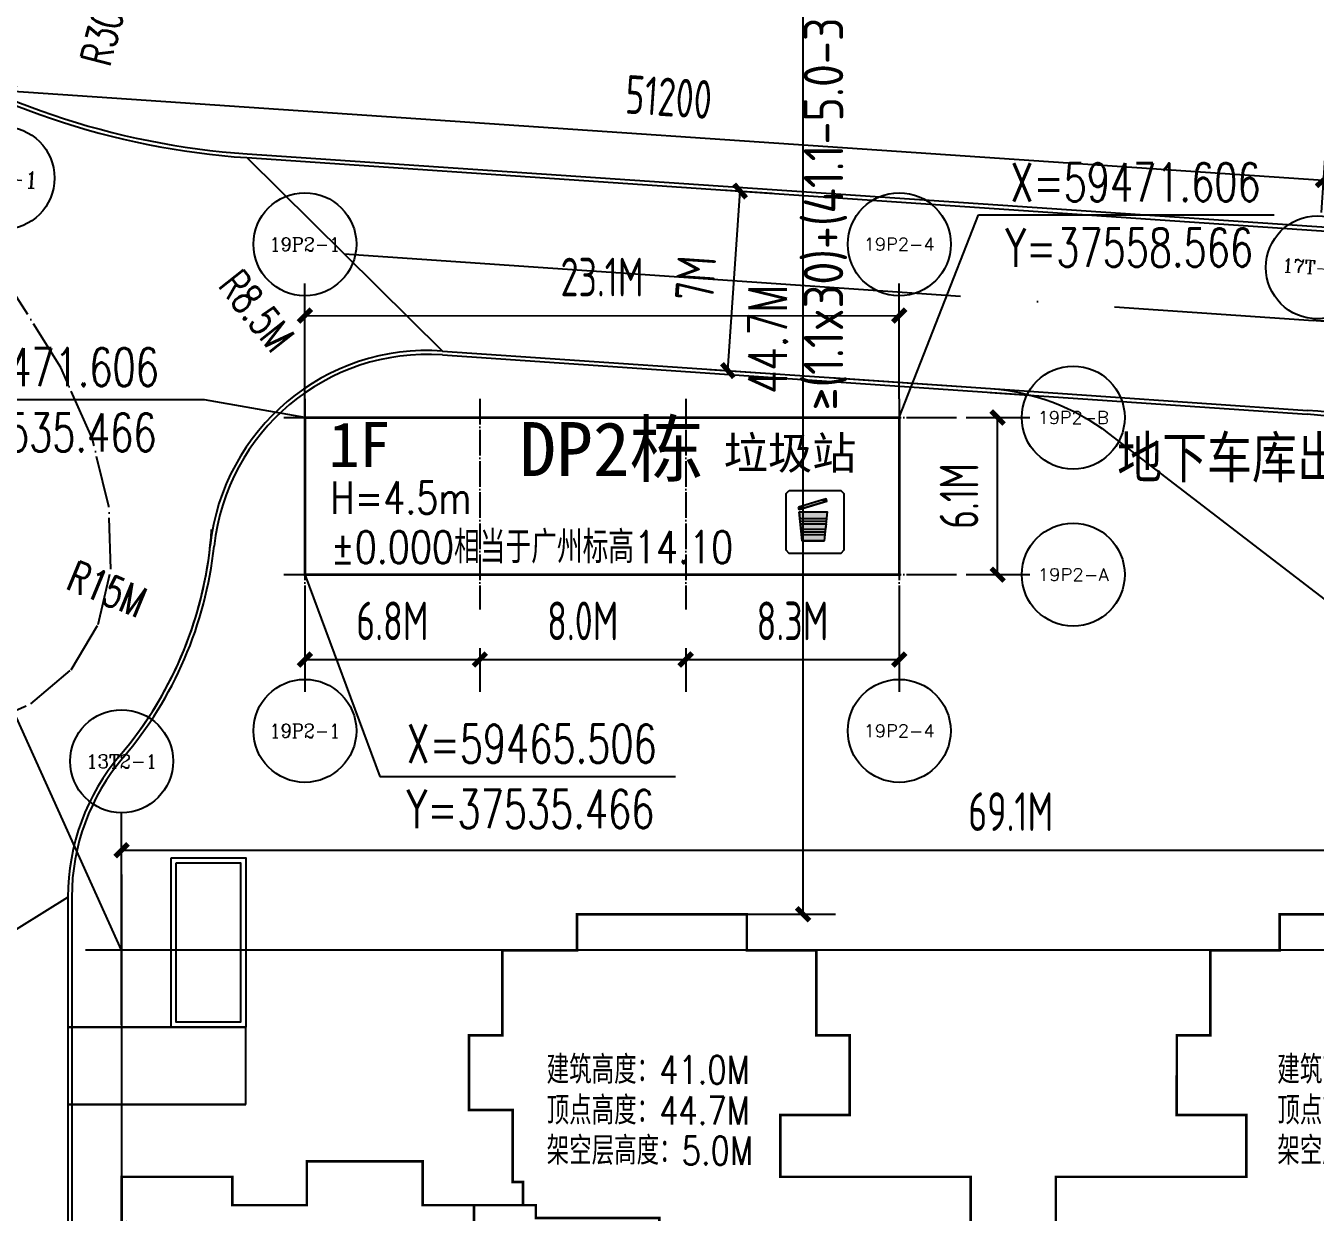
# Model space of a CAD drawing. Extents: x 37173252 to 74842692, y 59158332 to 118813339.
# Drawn here: x 37524618 to 37574732, y 59440741 to 59486822 of the extents above; entities that cross this region are included whole.
import ezdxf
from ezdxf.enums import TextEntityAlignment as Align

# ---------------------------------------------------------------- set-up
doc = ezdxf.new("R2010")
doc.units = 0
doc.header["$LTSCALE"] = 1000
doc.header["$MEASUREMENT"] = 0
doc.linetypes.add('ACAD_ISO04W100', pattern=[30, 24, -3, 0, -3])
doc.linetypes.add('DOTE', pattern=[2.42, 2, -0.2, 0.02, -0.2])
for name, color, linetype in [('@YL', 2, 'Continuous'), ('@道路', 6, 'Continuous'), ('Axis', 6, 'Continuous'), ('AXIS_TEXT', 7, 'Continuous'), ('DIM_COOR', 3, 'Continuous'), ('DL_道路中线_支路网_', 4, 'ACAD_ISO04W100'), ('DL_道路红线_支路网_', 1, 'Continuous'), ('DOTE', 16, 'Continuous'), ('PUB_DIM', 3, 'Continuous'), ('PUB_TEXT', 7, 'Continuous'), ('RMJM - P1 - P - 120-1$0$文字说明', 7, 'Continuous'), ('SHAPE', 161, 'Continuous'), ('YD_设施符号', 7, 'Continuous'), ('建筑间距退缩', 5, 'Continuous'), ('扑救面', 2, 'Continuous'), ('竖向标高', 1, 'Continuous')]:
    doc.layers.add(name, color=color, linetype=linetype)
doc.styles.add('_DIMFONT', font='gbenor.shx', dxfattribs={"bigfont": 'gbcbig.shx'})
doc.styles.add('_TCH_AXIS', font='COMPLEX', dxfattribs={"bigfont": 'GBCBIG'})
doc.styles.add('_TCH_DIM', font='SIMPLEX', dxfattribs={"bigfont": 'GBCBIG'})
doc.styles.add('_TCH_DIM_T3', font='SIMPLEX', dxfattribs={"width": 0.705882, "bigfont": 'GBCBIG'})
doc.styles.add('CHINESE', font='', dxfattribs={"width": 0.8})
doc.styles.add('COMPLEX', font='COMPLEX')
doc.styles.add('DIM_FONT', font='superos.shx', dxfattribs={"width": 0.8, "bigfont": 'haiwenzw.shx'})
doc.styles.add('RMJM - P1 - P - 120-1$0$RMJM_TEXT', font='arial.ttf', dxfattribs={"height": 2.5})
doc.styles.add('text_zheng', font='simplex.shx', dxfattribs={"width": 0.8, "bigfont": 'hztxt.shx'})
doc.styles.get('CHINESE').set_extended_font_data('NSimSun')
doc.dimstyles.new('_TCH_ARCH&&500', dxfattribs={"dimtxt": 1487.5, "dimasz": 500, "dimexe": 1250, "dimexo": 1500, "dimgap": 631.25, "dimtad": 1, "dimdec": 0, "dimzin": 0, "dimdsep": 46, "dimtxsty": '_TCH_DIM_T3', "dimblk": 'ARCHTICK', "dimcen": 0.09, "dimclrt": 7, "dimazin": 2, "dimtfac": 1, "dimtdec": 0, "dimtix": 1, "dimtmove": 2, "dimatfit": 3, "dimfxl": 0, "dimtolj": 1, "dimtzin": 0, "dimarcsym": 0})
doc.dimstyles.new('DIMN500', dxfattribs={"dimscale": 5, "dimtxt": 300, "dimasz": 100, "dimexe": 250, "dimexo": 300, "dimgap": 150, "dimtad": 1, "dimdec": 0, "dimzin": 0, "dimdsep": 46, "dimtxsty": 'DIM_FONT', "dimblk": 'ARCHTICK', "dimcen": 0.09, "dimclrt": 7, "dimazin": 2, "dimtfac": 1, "dimtdec": 0, "dimtix": 1, "dimtmove": 2, "dimatfit": 3, "dimldrblk": 'ARCHTICK', "dimfxl": 0, "dimtolj": 1, "dimtzin": 0, "dimarcsym": 0})

# ---------------------------------------------------------------- blocks, each defined once
blk = doc.blocks.new('_ArchTick')
at = {"color": 0, "linetype": 'ByBlock', "const_width": 0.4}
blk.add_lwpolyline([(-0.5, -0.5), (0.5, 0.5)], dxfattribs=at)
blk = doc.blocks.new('*D224')
at = {"layer": 'Defpoints', "color": 0}
for p in [(596140, -166671), (527030, -174947), (596140, -174947)]:
    blk.add_point(p, dxfattribs=at)
at = {"layer": 'PUB_DIM', "color": 0, "lineweight": -2}
for p, q in [((527030, -173447), (527030, -165421)), ((596140, -173447), (596140, -165421)), ((527030, -166671), (596140, -166671))]:
    blk.add_line(p, q, dxfattribs=at)
at = {"layer": 'PUB_DIM', "color": 0, "lineweight": -2, "xscale": 500, "yscale": 500, "zscale": 500, "rotation": 180}
blk.add_blockref('_ArchTick', (527030, -166671), dxfattribs=at)
at = {"layer": 'PUB_DIM', "color": 0, "lineweight": -2, "xscale": 500, "yscale": 500, "zscale": 500}
blk.add_blockref('_ArchTick', (596140, -166671), dxfattribs=at)
at = {"layer": 'PUB_DIM', "color": 7, "insert": (561585, -165171), "char_height": 1500, "attachment_point": 5, "style": 'DIM_FONT'}
blk.add_mtext('\\A1;69.1M', dxfattribs=at)
blk = doc.blocks.new('_AXISO')
blk.add_circle((0, 0), 0.5)
at = {"layer": 'AXIS_TEXT', "style": 'COMPLEX', "width": 1.041667}
blk.add_attdef('A', text='', height=0.56, dxfattribs=at).set_placement((-0.25, -0.28), (0.25, -0.28), align=Align.FIT)
blk = doc.blocks.new('*D217')
at = {"layer": 'Defpoints', "color": 0}
for p in [(648201, -397120), (655001, -397120), (655001, -399065)]:
    blk.add_point(p, dxfattribs=at)
at = {"layer": 'PUB_DIM', "color": 0, "lineweight": -2}
for p, q in [((648201, -398620), (648201, -400315)), ((655001, -398620), (655001, -400315)), ((648201, -399065), (655001, -399065))]:
    blk.add_line(p, q, dxfattribs=at)
at = {"layer": 'PUB_DIM', "color": 0, "lineweight": -2, "xscale": 500, "yscale": 500, "zscale": 500, "rotation": 180}
blk.add_blockref('_ArchTick', (648201, -399065), dxfattribs=at)
at = {"layer": 'PUB_DIM', "color": 0, "lineweight": -2, "xscale": 500, "yscale": 500, "zscale": 500}
blk.add_blockref('_ArchTick', (655001, -399065), dxfattribs=at)
at = {"layer": 'PUB_DIM', "color": 7, "insert": (651601, -397565), "char_height": 1500, "attachment_point": 5, "style": 'DIM_FONT'}
blk.add_mtext('\\A1;6.8M', dxfattribs=at)
blk = doc.blocks.new('*D218')
at = {"layer": 'Defpoints', "color": 0}
for p in [(655001, -397120), (663001, -397120), (663001, -399065)]:
    blk.add_point(p, dxfattribs=at)
at = {"layer": 'PUB_DIM', "color": 0, "lineweight": -2}
for p, q in [((655001, -398620), (655001, -400315)), ((663001, -398620), (663001, -400315)), ((655001, -399065), (663001, -399065))]:
    blk.add_line(p, q, dxfattribs=at)
at = {"layer": 'PUB_DIM', "color": 0, "lineweight": -2, "xscale": 500, "yscale": 500, "zscale": 500, "rotation": 180}
blk.add_blockref('_ArchTick', (655001, -399065), dxfattribs=at)
at = {"layer": 'PUB_DIM', "color": 0, "lineweight": -2, "xscale": 500, "yscale": 500, "zscale": 500}
blk.add_blockref('_ArchTick', (663001, -399065), dxfattribs=at)
at = {"layer": 'PUB_DIM', "color": 7, "insert": (659001, -397565), "char_height": 1500, "attachment_point": 5, "style": 'DIM_FONT'}
blk.add_mtext('\\A1;8.0M', dxfattribs=at)
blk = doc.blocks.new('*D219')
at = {"layer": 'Defpoints', "color": 0}
for p in [(663001, -397120), (671301, -397120), (671301, -399065)]:
    blk.add_point(p, dxfattribs=at)
at = {"layer": 'PUB_DIM', "color": 0, "lineweight": -2}
for p, q in [((663001, -398620), (663001, -400315)), ((671301, -398620), (671301, -400315)), ((663001, -399065), (671301, -399065))]:
    blk.add_line(p, q, dxfattribs=at)
at = {"layer": 'PUB_DIM', "color": 0, "lineweight": -2, "xscale": 500, "yscale": 500, "zscale": 500, "rotation": 180}
blk.add_blockref('_ArchTick', (663001, -399065), dxfattribs=at)
at = {"layer": 'PUB_DIM', "color": 0, "lineweight": -2, "xscale": 500, "yscale": 500, "zscale": 500}
blk.add_blockref('_ArchTick', (671301, -399065), dxfattribs=at)
at = {"layer": 'PUB_DIM', "color": 7, "insert": (667151, -397565), "char_height": 1500, "attachment_point": 5, "style": 'DIM_FONT'}
blk.add_mtext('\\A1;8.3M', dxfattribs=at)
blk = doc.blocks.new('*D220')
at = {"layer": 'Defpoints', "color": 0}
for p in [(672402, -389668), (675124, -389668), (672402, -395768)]:
    blk.add_point(p, dxfattribs=at)
at = {"layer": 'PUB_DIM', "color": 0, "lineweight": -2}
for p, q in [((673902, -389668), (676374, -389668)), ((675124, -395768), (675124, -389668)), ((673902, -395768), (676374, -395768))]:
    blk.add_line(p, q, dxfattribs=at)
at = {"layer": 'PUB_DIM', "color": 0, "lineweight": -2, "xscale": 500, "yscale": 500, "zscale": 500}
for p, rotation in [((675124, -389668), 90), ((675124, -395768), 270)]:
    blk.add_blockref('_ArchTick', p, dxfattribs=dict(at, rotation=rotation))
at = {"layer": 'PUB_DIM', "color": 7, "insert": (673624, -392718), "char_height": 1500, "attachment_point": 5, "rotation": 90, "style": 'DIM_FONT'}
blk.add_mtext('\\A1;6.1M', dxfattribs=at)
blk = doc.blocks.new('*D221')
at = {"layer": 'Defpoints', "color": 0}
for p in [(671302, -385710), (648201, -388571), (671302, -388571)]:
    blk.add_point(p, dxfattribs=at)
at = {"layer": 'PUB_DIM', "color": 0, "lineweight": -2}
for p, q in [((648201, -387071), (648201, -384459)), ((671302, -387071), (671302, -384460)), ((648201, -385709), (671302, -385710))]:
    blk.add_line(p, q, dxfattribs=at)
at = {"layer": 'PUB_DIM', "color": 0, "lineweight": -2, "xscale": 500, "yscale": 500, "zscale": 500}
for p, rotation in [((648201, -385709), 179.9992248661636), ((671302, -385710), 359.9992248661637)]:
    blk.add_blockref('_ArchTick', p, dxfattribs=dict(at, rotation=rotation))
at = {"layer": 'PUB_DIM', "color": 7, "insert": (659751, -384210), "char_height": 1500, "attachment_point": 5, "rotation": 359.9992, "style": 'DIM_FONT'}
blk.add_mtext('\\A1;23.1M', dxfattribs=at)
blk = doc.blocks.new('D9D10lkx')
at = {"layer": 'SHAPE', "const_width": 100}
for points in [[(558475, -120314), (558475, -117414), (551075, -117414), (551075, -115014), (553775, -115014), (553774, -111914), (552475, -111914), (552475, -108614), (549775, -108614), (549775, -107214), (543175, -107214), (543175, -108613), (540274, -108613), (540275, -111414), (540275, -111914), (538974, -111914), (538974, -114813), (540675, -114814), (540675, -117613), (541075, -117614), (541075, -118514), (537174, -118514), (537174, -116814), (532675, -116814), (532674, -118513), (529775, -118513), (529775, -117414), (525475, -117413), (525475, -123114)], [(561784, -120314), (561784, -117414), (569184, -117414), (569184, -115014), (566484, -115014), (566485, -111914), (567784, -111914), (567784, -108614), (570484, -108614), (570484, -107214), (577084, -107214)]]:
    blk.add_lwpolyline(points, dxfattribs=at)
blk.add_lwpolyline([(539175, -118514), (539175, -124364), (543575, -124364), (543575, -124814), (546375, -124814), (546375, -119014), (541575, -119014), (541575, -118514)], close=True, dxfattribs=at)
blk = doc.blocks.new('*D243')
at = {"layer": 'Defpoints', "color": 0}
for p in [(1619160, 840887), (1670360, 840887), (1670360, 837940)]:
    blk.add_point(p, dxfattribs=at)
at = {"layer": 'PUB_DIM', "color": 0, "lineweight": -2}
for p, q in [((1619160, 839387), (1619160, 836690)), ((1670360, 839387), (1670360, 836690)), ((1619160, 837940), (1670360, 837940))]:
    blk.add_line(p, q, dxfattribs=at)
at = {"layer": 'PUB_DIM', "color": 0, "lineweight": -2, "xscale": 500, "yscale": 500, "zscale": 500, "rotation": 180}
blk.add_blockref('_ArchTick', (1619160, 837940), dxfattribs=at)
at = {"layer": 'PUB_DIM', "color": 0, "lineweight": -2, "xscale": 500, "yscale": 500, "zscale": 500}
blk.add_blockref('_ArchTick', (1670360, 837940), dxfattribs=at)
at = {"layer": 'PUB_DIM', "color": 7, "insert": (1644760, 839440), "char_height": 1500, "attachment_point": 5, "style": 'DIM_FONT'}
blk.add_mtext('\\A1;51200', dxfattribs=at)
blk = doc.blocks.new('*D94')
at = {"layer": 'Defpoints', "color": 0}
for p in [(37528343, 59440100), (37514572, 59436999), (37528343, 59436999)]:
    blk.add_point(p, dxfattribs=at)
at = {"layer": 'PUB_DIM', "color": 0, "lineweight": -2}
for p, q in [((37514572, 59438499), (37514572, 59441350)), ((37528343, 59438499), (37528343, 59441350)), ((37514572, 59440100), (37528343, 59440100))]:
    blk.add_line(p, q, dxfattribs=at)
at = {"layer": 'PUB_DIM', "color": 0, "lineweight": -2, "xscale": 500, "yscale": 500, "zscale": 500, "rotation": 180}
blk.add_blockref('_ArchTick', (37514572, 59440100), dxfattribs=at)
at = {"layer": 'PUB_DIM', "color": 0, "lineweight": -2, "xscale": 500, "yscale": 500, "zscale": 500}
blk.add_blockref('_ArchTick', (37528343, 59440100), dxfattribs=at)
at = {"layer": 'PUB_DIM', "color": 7, "insert": (37521457, 59441600), "char_height": 1500, "attachment_point": 5, "style": 'DIM_FONT'}
blk.add_mtext('\\A1;13.8M', dxfattribs=at)
blk = doc.blocks.new('*D149')
at = {"layer": 'Defpoints', "color": 0}
for p in [(37550186, 59480555), (37552381, 59480405), (37549712, 59473581)]:
    blk.add_point(p, dxfattribs=at)
at = {"layer": 'PUB_DIM', "color": 0, "lineweight": -2}
for p, q in [((37551683, 59480453), (37553628, 59480320)), ((37551907, 59473432), (37552381, 59480405)), ((37551208, 59473479), (37553154, 59473347))]:
    blk.add_line(p, q, dxfattribs=at)
at = {"layer": 'PUB_DIM', "color": 0, "lineweight": -2, "xscale": 500, "yscale": 500, "zscale": 500}
for p, rotation in [((37552381, 59480405), 86.10845163992366), ((37551907, 59473432), 266.1084516399237)]:
    blk.add_blockref('_ArchTick', p, dxfattribs=dict(at, rotation=rotation))
at = {"layer": 'PUB_DIM', "color": 7, "insert": (37550647, 59477020), "char_height": 1500, "attachment_point": 5, "rotation": 86.1085, "style": 'DIM_FONT'}
blk.add_mtext('\\A1;7M', dxfattribs=at)
blk = doc.blocks.new('gdzh')
at = {"layer": 'PUB_TEXT', "style": 'text_zheng', "width": 0.8}
for s, p in [('建筑高度：41.0M', (37262343, 59367742)), ('顶点高度：44.7M', (37262343, 59366162)), ('架空层高度：5.0M', (37262343, 59364600))]:
    blk.add_text(s, height=1093.1, dxfattribs=at).set_placement(p)
blk = doc.blocks.new('*D255')
at = {"layer": 'Defpoints', "color": 0}
for p in [(37550872, 59496984), (37554832, 59496984), (37550872, 59452314)]:
    blk.add_point(p, dxfattribs=at)
at = {"layer": 'PUB_DIM', "color": 0, "lineweight": -2}
for p, q in [((37552372, 59496984), (37556082, 59496984)), ((37554832, 59452314), (37554832, 59496984)), ((37552372, 59452314), (37556082, 59452314))]:
    blk.add_line(p, q, dxfattribs=at)
at = {"layer": 'PUB_DIM', "color": 0, "lineweight": -2, "xscale": 500, "yscale": 500, "zscale": 500}
for p, rotation in [((37554832, 59496984), 90), ((37554832, 59452314), 270)]:
    blk.add_blockref('_ArchTick', p, dxfattribs=dict(at, rotation=rotation))
at = {"layer": 'PUB_DIM', "color": 7, "insert": (37553457, 59474649), "char_height": 1487.5, "attachment_point": 5, "rotation": 90, "style": '_TCH_DIM_T3'}
blk.add_mtext('\\A1;44.7M', dxfattribs=at)
blk = doc.blocks.new('D9D10dwzx')
at = {"layer": 'DOTE', "linetype": 'DOTE', "ltscale": 1000}
for p, q in [((527029.7, -167613.7), (527029.7, -200601.7)), ((597738.5, -170557), (525631.8, -170557))]:
    blk.add_line(p, q, dxfattribs=at)
at = {"layer": 'PUB_DIM'}
blk.add_line((527029.7, -167613.7), (527029.7, -165213.7), dxfattribs=at)
blk.add_circle((527029.7, -163213.7), 2000, dxfattribs=at)
at = {"layer": 'AXIS_TEXT', "style": '_TCH_AXIS'}
blk.add_text('13T2-1', height=534.44, dxfattribs=at).set_placement((525655.4, -163480.9), (528404, -163480.9), align=Align.FIT)
at = {"layer": 'PUB_DIM'}
dim = blk.add_aligned_dim(p1=(527029.7, -174947.4), p2=(596139.6, -174947.4), distance=8276.4, text='69.1M', dimstyle='DIMN500', dxfattribs=at)
dim.commit()
dim.dimension.update_dxf_attribs({"geometry": '*D224', "text_midpoint": (561584.6, -165171)})
blk = doc.blocks.new('DP2dwzx')
at = {"layer": 'DOTE', "color": 1, "linetype": 'DOTE', "ltscale": 0.5}
for p, q in [((648201.2, -388936), (648201.1, -397120)), ((655001.4, -388936), (655001.3, -397120)), ((663001.5, -388936), (663001.4, -397120)), ((671301.5, -388936), (671301.4, -397120)), ((647387, -389668), (672401.5, -389668)), ((647386.5, -395768), (672401, -395768))]:
    blk.add_line(p, q, dxfattribs=at)
at = {"layer": 'PUB_DIM'}
for p, q in [((648201.2, -388936), (648201.3, -384936)), ((671301.5, -388936.3), (671301.6, -384936.3)), ((672401, -389668), (673520.5, -389668)), ((672401, -395768), (673520.5, -395768)), ((648201.1, -397120), (648201.1, -399835.7)), ((671301.4, -397120.3), (671301.4, -399836))]:
    blk.add_line(p, q, dxfattribs=at)
ref = blk.add_blockref('_AXISO', (648201.3, -382936), dxfattribs=dict(at, xscale=4000, yscale=4000, zscale=4000))
ref.add_attrib('A', '19P2-1', dxfattribs={"layer": 'AXIS_TEXT', "color": 0, "ltscale": 0.2, "height": 534.44, "style": '_TCH_AXIS', "width": 0.964286}).set_placement((646827, -383203.2), (649575.5, -383203.2), align=Align.FIT)
ref = blk.add_blockref('_AXISO', (671301.6, -382936.3), dxfattribs=dict(at, xscale=4000, yscale=4000, zscale=4000))
ref.add_attrib('A', '19P2-4', dxfattribs={"layer": 'AXIS_TEXT', "color": 0, "ltscale": 0.2, "height": 490.6, "style": '_TCH_AXIS', "width": 0.991597}).set_placement((669923.3, -383181.6), (672679.9, -383181.6), align=Align.FIT)
ref = blk.add_blockref('_AXISO', (678063.2, -389668), dxfattribs=dict(at, xscale=4000, yscale=4000, zscale=4000))
ref.add_attrib('A', '19P2-B', dxfattribs={"layer": 'AXIS_TEXT', "color": 0, "ltscale": 0.2, "height": 494.66, "style": '_TCH_AXIS', "width": 0.975}).set_placement((676685.2, -389915.3), (679441.2, -389915.3), align=Align.FIT)
ref = blk.add_blockref('_AXISO', (678063.2, -395768), dxfattribs=dict(at, xscale=4000, yscale=4000, zscale=4000))
ref.add_attrib('A', '19P2-A', dxfattribs={"layer": 'AXIS_TEXT', "color": 0, "ltscale": 0.2, "height": 486.6, "style": '_TCH_AXIS', "width": 0.983471}).set_placement((676684.5, -396011.3), (679441.9, -396011.3), align=Align.FIT)
ref = blk.add_blockref('_AXISO', (648201, -401835.7), dxfattribs=dict(at, xscale=4000, yscale=4000, zscale=4000))
ref.add_attrib('A', '19P2-1', dxfattribs={"layer": 'AXIS_TEXT', "color": 0, "ltscale": 0.2, "height": 534.44, "style": '_TCH_AXIS', "width": 0.964286}).set_placement((646826.8, -402102.9), (649575.3, -402102.9), align=Align.FIT)
ref = blk.add_blockref('_AXISO', (671301.3, -401836), dxfattribs=dict(at, xscale=4000, yscale=4000, zscale=4000))
ref.add_attrib('A', '19P2-4', dxfattribs={"layer": 'AXIS_TEXT', "color": 0, "ltscale": 0.2, "height": 490.6, "style": '_TCH_AXIS', "width": 0.991597}).set_placement((669923, -402081.3), (672679.7, -402081.3), align=Align.FIT)
for p1, p2, distance, text, picture, middle in [((648201.2, -388571), (671301.5, -388571.3), 2861.6, '23.1M', '*D221', (659751.4, -384209.5)), ((672401.5, -395768), (672401.5, -389668), -2722.5, '6.1M', '*D220', (673624, -392718)), ((648201.1, -397120), (655001.3, -397120), -1945.1, '6.8M', '*D217', (651601.2, -397565.1)), ((655001.3, -397120), (663001.4, -397120), -1945.1, '8.0M', '*D218', (659001.3, -397565.1)), ((663001.4, -397120), (671301.4, -397120), -1945.1, '8.3M', '*D219', (667151.4, -397565.1))]:
    dim = blk.add_aligned_dim(p1=p1, p2=p2, distance=distance, text=text, dimstyle='DIMN500', dxfattribs=at)
    dim.commit()
    dim.dimension.update_dxf_attribs({"geometry": picture, "text_midpoint": middle})
blk = doc.blocks.new('DG1-20140317')
at = {"layer": 'Axis'}
ref = blk.add_blockref('_AXISO', (1619160.4, 834547.9), dxfattribs=dict(at, xscale=4000, yscale=4000, zscale=4000))
ref.add_attrib('A', '17T-1', dxfattribs={"layer": 'AXIS_TEXT', "height": 643.02, "style": '_TCH_AXIS'}).set_placement((1617797.8, 834226.4), (1620523, 834226.4), align=Align.FIT)
ref = blk.add_blockref('_AXISO', (1670360.4, 834547.9), dxfattribs=dict(at, xscale=4000, yscale=4000, zscale=4000))
ref.add_attrib('A', '17T-12', dxfattribs={"layer": 'AXIS_TEXT', "height": 529.71, "style": '_TCH_AXIS'}).set_placement((1668985.7, 834283), (1671735.1, 834283), align=Align.FIT)
at = {"layer": 'PUB_DIM'}
dim = blk.add_aligned_dim(p1=(1619160.4, 840886.7), p2=(1670360.4, 840886.7), distance=-2946.4, dimstyle='DIMN500', dxfattribs=at)
dim.commit()
dim.dimension.update_dxf_attribs({"geometry": '*D243', "text_midpoint": (1644760.4, 839440.3)})

msp = doc.modelspace()

# ---------------------------------------------------------------- linework, layer by layer
at = {"color": 4}
for points in [[(37530265.63, 59454505.53), (37533165.59, 59454505.53), (37533165.59, 59447925.53), (37530265.63, 59447925.53)], [(37530465.63, 59454305.53), (37532965.59, 59454305.53), (37532965.59, 59448125.53), (37530465.63, 59448125.53)]]:
    msp.add_lwpolyline(points, close=True, dxfattribs=at)
at = {"layer": '@YL'}
for points in [[(37535465.59, 59471605.53), (37535465.59, 59472745.3)], [(37530265.59, 59447925.53), (37526257.05, 59447925.53)], [(37533165.59, 59444925.53), (37533165.75, 59447925.53)], [(37533165.59, 59444925.53), (37526257.05, 59444925.53)]]:
    msp.add_lwpolyline(points, dxfattribs=at)
at = {"layer": '@道路', "color": 8, "linetype": 'DOTE'}
msp.add_lwpolyline([(37522794.82, 59459627.61), (37524817.74, 59460481.55), (37526376.85, 59461812.18), (37527424.94, 59463573.7), (37527924.84, 59465711.81), (37527850.14, 59468152.74), (37527195.47, 59470802.53), (37525981.26, 59473555.34), (37524252.47, 59476301.18)], dxfattribs=at)
at = {"layer": '@道路'}
msp.add_lwpolyline([(37555891.6, 59473156.84), (37562107.95, 59472730.36, -0.14762945), (37566702.54, 59470992.32), (37585330.35, 59456690.29)], format="xyb", dxfattribs=at)
at = {"layer": 'DIM_COOR', "color": 3}
for p, q in [((37558565.89, 59471605.53), (37561642.21, 59479474.32)), ((37561642.21, 59479474.32), (37573137.21, 59479474.32)), ((37531564.39, 59472294.34), (37520069.39, 59472294.34)), ((37535465.59, 59471605.82), (37531564.39, 59472294.34)), ((37535465.59, 59465505.53), (37538372.29, 59457667.85)), ((37528342.71, 59450914.27), (37524261.05, 59459959.94)), ((37538372.29, 59457667.85), (37549867.29, 59457667.85))]:
    msp.add_line(p, q, dxfattribs=at)
at = {"layer": 'DL_道路中线_支路网_', "color": 8}
msp.add_line((37536997.8, 59477961.32), (37574668.66, 59475376.83), dxfattribs=at)
msp.add_arc((37572957.5, 59450435.46), 25000, 52.003325, 86.075255, dxfattribs=at)
at = {"layer": 'DL_道路红线_支路网_', "color": 8}
for p, q in [((37533217.45, 59481851.24), (37575362.33, 59478984.33)), ((37533207.27, 59481701.58), (37540818.84, 59474190.94)), ((37540808.58, 59474041.29), (37563683.76, 59472471.89)), ((37562097.68, 59472580.71), (37574418.83, 59471735.39)), ((37519257.05, 59448628.89), (37526257.05, 59452982.05)), ((37526407.05, 59452982.05), (37526407.05, 59333215.99))]:
    msp.add_line(p, q, dxfattribs=at)
at = {"layer": 'DL_道路红线_支路网_', "color": 4}
for p, q in [((37540818.84, 59474190.94), (37562107.95, 59472730.36)), ((37562107.95, 59472730.36), (37574429.1, 59471885.04)), ((37526257.05, 59452982.05), (37526257.05, 59404545.75)), ((37526257.05, 59452982.05), (37526257.05, 59404545.75))]:
    msp.add_line(p, q, dxfattribs=at)
msp.add_lwpolyline([(37533207.27, 59481701.58), (37575352.15, 59478834.68)], dxfattribs=at)
for centre, radius, start, end in [((37535243.31, 59511632.41), 30000, 236.475085, 266.108452), ((37540237.05, 59465710.87), 8500, 86.075255, 173.856247), ((37572957.5, 59450435.46), 21500, 52.003325, 86.075255), ((37516872.02, 59468225.92), 15000, 319.558174, 356.289202), ((37516872.02, 59468225.92), 15000, 319.558174, 353.856247), ((37534757.05, 59452982.05), 8500, 139.558174, 180), ((37534757.05, 59452982.05), 8500, 139.558174, 180)]:
    msp.add_arc(centre, radius, start, end, dxfattribs=at)
at = {"layer": 'DL_道路红线_支路网_', "color": 8}
for centre, radius, start, end in [((37535243.31, 59511632.41), 29850, 236.475085, 266.108452), ((37540237.05, 59465710.87), 8350, 86.075255, 173.856247), ((37572957.5, 59450435.46), 21350, 52.003325, 86.075255), ((37516872.02, 59468225.92), 15150, 319.558174, 353.856247), ((37534757.05, 59452982.05), 8350, 139.558174, 180)]:
    msp.add_arc(centre, radius, start, end, dxfattribs=at)
at = {"layer": 'PUB_DIM'}
for points in [[(37529244.05, 59488431.38, 0, 0, 0), (37527933.29, 59483362.23, 264, 0, 0), (37527733.01, 59482587.7, 0, 0, 0)], [(37531412.47, 59476708, 0, 0, 0), (37534416.58, 59472964.3, 264, 0, 0), (37534917.27, 59472340.35, 0, 0, 0)], [(37525568.39, 59464657.56, 0, 0, 0), (37530009.08, 59462835.41, 264, 0, 0), (37530749.2, 59462531.72, 0, 0, 0)]]:
    msp.add_lwpolyline(points, format="xyseb", dxfattribs=at)
at = {"layer": 'SHAPE', "const_width": 100}
msp.add_lwpolyline([(37535465.59, 59471605.53), (37558565.81, 59471605.53), (37558565.81, 59465505.53), (37535465.59, 59465505.53)], close=True, dxfattribs=at)
at = {"layer": 'YD_设施符号', "linetype": 'Continuous'}
for p, q in [((37555417.57, 59468362.01), (37554648.42, 59468132.05)), ((37555757.51, 59468362.05), (37554988.36, 59468132.09)), ((37555729.63, 59468455.31), (37555417.57, 59468362.01)), ((37555757.51, 59468362.05), (37555729.63, 59468455.31)), ((37554676.3, 59468038.79), (37554648.42, 59468132.05)), ((37554988.36, 59468132.09), (37554676.3, 59468038.79)), ((37554676.31, 59467945.87), (37555766.14, 59467946)), ((37554676.31, 59467945.87), (37554701.77, 59467691.55)), ((37555766.14, 59467946), (37555740.74, 59467691.68)), ((37554701.77, 59467691.55), (37555740.74, 59467691.68)), ((37554722.81, 59467481.47), (37555719.76, 59467481.6)), ((37554722.81, 59467481.47), (37554744.21, 59467267.68)), ((37554744.21, 59467267.68), (37555698.41, 59467267.8)), ((37555719.76, 59467481.6), (37555698.41, 59467267.8)), ((37554765.25, 59467057.6), (37555677.42, 59467057.71)), ((37554765.25, 59467057.6), (37554788.95, 59466820.88)), ((37554788.95, 59466820.88), (37555653.78, 59466820.99)), ((37555677.42, 59467057.71), (37555653.78, 59466820.99))]:
    msp.add_line(p, q, dxfattribs=at)
at = {"layer": 'YD_设施符号'}
for p, q in [((37554676.31, 59467945.87), (37555766.14, 59467946)), ((37554701.77, 59467691.55), (37555740.74, 59467691.68)), ((37554717.68, 59467481.47), (37555724.89, 59467481.6)), ((37554744.21, 59467267.68), (37555698.41, 59467267.8)), ((37554765.25, 59467057.6), (37555685.55, 59467057.71))]:
    msp.add_line(p, q, dxfattribs=at)
for points in [[(37554290.79, 59468778.95), (37556290.05, 59468779.2), (37556415.43, 59468653.85), (37556415.7, 59466450.83), (37556290.35, 59466325.44), (37554291.09, 59466325.2), (37554165.71, 59466450.55), (37554165.44, 59468653.57)], [(37554648.42, 59468132.05), (37554676.3, 59468038.79), (37555757.51, 59468362.05), (37555729.63, 59468455.31)], [(37554676.31, 59467945.87), (37555766.14, 59467946), (37555653.78, 59466820.99), (37554788.95, 59466820.88)]]:
    msp.add_lwpolyline(points, close=True, dxfattribs=at)
for points in [[(37554712.29, 59467586.51), (37555730.25, 59467586.64)], [(37554753.61, 59467162.64), (37555689.04, 59467162.76)]]:
    msp.add_lwpolyline(points, dxfattribs=at)
at = {"layer": 'YD_设施符号', "linetype": 'Continuous'}
for points in [[(37555417.57, 59468362.01), (37554648.42, 59468132.05), (37554988.36, 59468132.09)], [(37555729.63, 59468455.31), (37555417.57, 59468362.01), (37555757.51, 59468362.05)], [(37554676.31, 59467945.87), (37554676.31, 59467945.87), (37555766.14, 59467946)], [(37554676.31, 59467945.87), (37554701.77, 59467691.55), (37555740.74, 59467691.68)], [(37554701.77, 59467691.55), (37554701.77, 59467691.55), (37555740.74, 59467691.68)], [(37554722.81, 59467481.47), (37554722.81, 59467481.47), (37555719.76, 59467481.6)], [(37554722.81, 59467481.47), (37554744.21, 59467267.68), (37555698.41, 59467267.8)], [(37554744.21, 59467267.68), (37554744.21, 59467267.68), (37555698.41, 59467267.8)], [(37554765.25, 59467057.6), (37554765.25, 59467057.6), (37555677.42, 59467057.71)], [(37554765.25, 59467057.6), (37554788.95, 59466820.88), (37555653.78, 59466820.99)], [(37554788.95, 59466820.88), (37554788.95, 59466820.88), (37555653.78, 59466820.99)]]:
    msp.add_solid(points, dxfattribs=at)
at = {"layer": 'YD_设施符号', "linetype": 'Continuous', "extrusion": (0, 0, -1)}
for points in [[(-37555417.57, 59468362.01), (-37555757.51, 59468362.05), (-37554988.36, 59468132.09)], [(-37554648.42, 59468132.05), (-37554988.36, 59468132.09), (-37554676.3, 59468038.79)], [(-37554676.31, 59467945.87), (-37555766.14, 59467946), (-37555740.74, 59467691.68)], [(-37554722.81, 59467481.47), (-37555719.76, 59467481.6), (-37555698.41, 59467267.8)], [(-37554765.25, 59467057.6), (-37555677.42, 59467057.71), (-37555653.78, 59466820.99)]]:
    msp.add_solid(points, dxfattribs=at)
at = {"layer": '扑救面'}
for points in [[(37530265.59, 59447925.53), (37526257.05, 59447925.53)], [(37526257.05, 59447925.53), (37533165.59, 59447925.53)], [(37533165.59, 59444925.53), (37533165.75, 59447925.53)], [(37526257.05, 59444925.53), (37533165.59, 59444925.53)]]:
    msp.add_lwpolyline(points, dxfattribs=at)

# ---------------------------------------------------------------- block references
at = {"rotation": 356.1115885327925}
msp.add_blockref('DG1-20140317', (35851707.85, 58758084.75), dxfattribs=at)
for name, p in [('DP2dwzx', (36887264.39, 59861273.5)), ('D9D10dwzx', (37001313.01, 59621471.3)), ('D9D10lkx', (37002867.86, 59559527.85)), ('gdzh', (282518.33, 77984.25)), ('gdzh', (310915.52, 77984.25))]:
    msp.add_blockref(name, p)

# ---------------------------------------------------------------- texts
at = {"layer": 'PUB_DIM', "color": 7, "style": '_TCH_DIM', "width": 0.705882}
for s, rotation, p in [('R30M', 75.502171, (37527883.94, 59485188.61)), ('R8.5M', 308.74508, (37532056.68, 59476712.09)), ('R15M', 337.690251, (37526130.15, 59464972.91))]:
    msp.add_text(s, height=1190, rotation=rotation, dxfattribs=at).set_placement(p)
at = {"layer": 'PUB_TEXT'}
for s, height, style, width, p in [('X=59471.606', 1487.5, '_TCH_DIM', 0.705882, (37562887.21, 59479999.32)), ('Y=37558.566', 1487.5, '_TCH_DIM', 0.705882, (37562687.21, 59477461.82)), ('X=59471.606', 1487.5, '_TCH_DIM', 0.705882, (37520069.39, 59472819.34)), ('Y=37535.466', 1487.5, '_TCH_DIM', 0.705882, (37520069.39, 59470281.84)), ('H=4.5m', 1249.214, 'text_zheng', 0.8, (37536455.79, 59467868.78)), ('±0.000相当于广州标高14.10', 1249.2144, 'text_zheng', 0.8, (37536464.68, 59465947.44)), ('X=59465.506', 1487.5, '_TCH_DIM', 0.705882, (37539417.29, 59458192.85)), ('Y=37535.466', 1487.5, '_TCH_DIM', 0.705882, (37539417.29, 59455655.35))]:
    msp.add_text(s, height=height, dxfattribs=dict(at, style=style, width=width)).set_placement(p)
at = {"layer": 'RMJM - P1 - P - 120-1$0$文字说明', "attachment_point": 3, "style": 'RMJM - P1 - P - 120-1$0$RMJM_TEXT'}
for s, insert, char_height, width in [('{\\fSimSun|b0|i0|c134|p2;DP2栋}', (37550951.76, 59471432.25), 2100, 9629.0085), ('{\\fSimSun|b0|i0|c134|p2;1F}', (37538777.05, 59471429.96), 1750, 4104.0545), ('{\\fSimSun|b0|i0|c134|p2;垃圾站}', (37556901.96, 59470858.95), 1260, 9738.9125)]:
    msp.add_mtext(s, dxfattribs=dict(at, insert=insert, char_height=char_height, width=width))
at = {"layer": '建筑间距退缩', "color": 7, "linetype": 'ByBlock', "ltscale": 10, "insert": (37555696.12, 59484440.41), "char_height": 1536, "attachment_point": 5, "rotation": 90, "style": '_DIMFONT'}
msp.add_mtext('\\A1;≥(1.1x30)+(41.1-5.0-30)0.8=37.88米', dxfattribs=at)
at = {"layer": '竖向标高', "color": 1, "insert": (37579257.54, 59470859.51), "char_height": 1600, "width": 50984.3443, "attachment_point": 3, "style": 'CHINESE'}
msp.add_mtext('{\\fSimSun|b0|i0|c134|p2;地下车库出入口}', dxfattribs=at)

# ---------------------------------------------------------------- dimensions: what is measured, and where the dimension line sits
at = {"layer": 'PUB_DIM'}
for p1, p2, distance, text, dimstyle, picture, middle in [((37550871.95, 59452314.27), (37550871.95, 59496983.59), -3959.59, '44.7M', '_TCH_ARCH&&500', '*D255', (37553456.54, 59474648.93)), ((37549711.69, 59473580.83), (37550186.08, 59480554.56), -2200.17, '7M', 'DIMN500', '*D149', (37550647.44, 59477020.17)), ((37514571.73, 59436998.98), (37528342.94, 59436998.98), 3101.31, '13.8M', 'DIMN500', '*D94', (37521457.33, 59441600.3))]:
    dim = msp.add_aligned_dim(p1=p1, p2=p2, distance=distance, text=text, dimstyle=dimstyle, dxfattribs=at)
    dim.commit()
    dim.dimension.update_dxf_attribs({"geometry": picture, "text_midpoint": middle})

doc.saveas('drawing.dxf')
